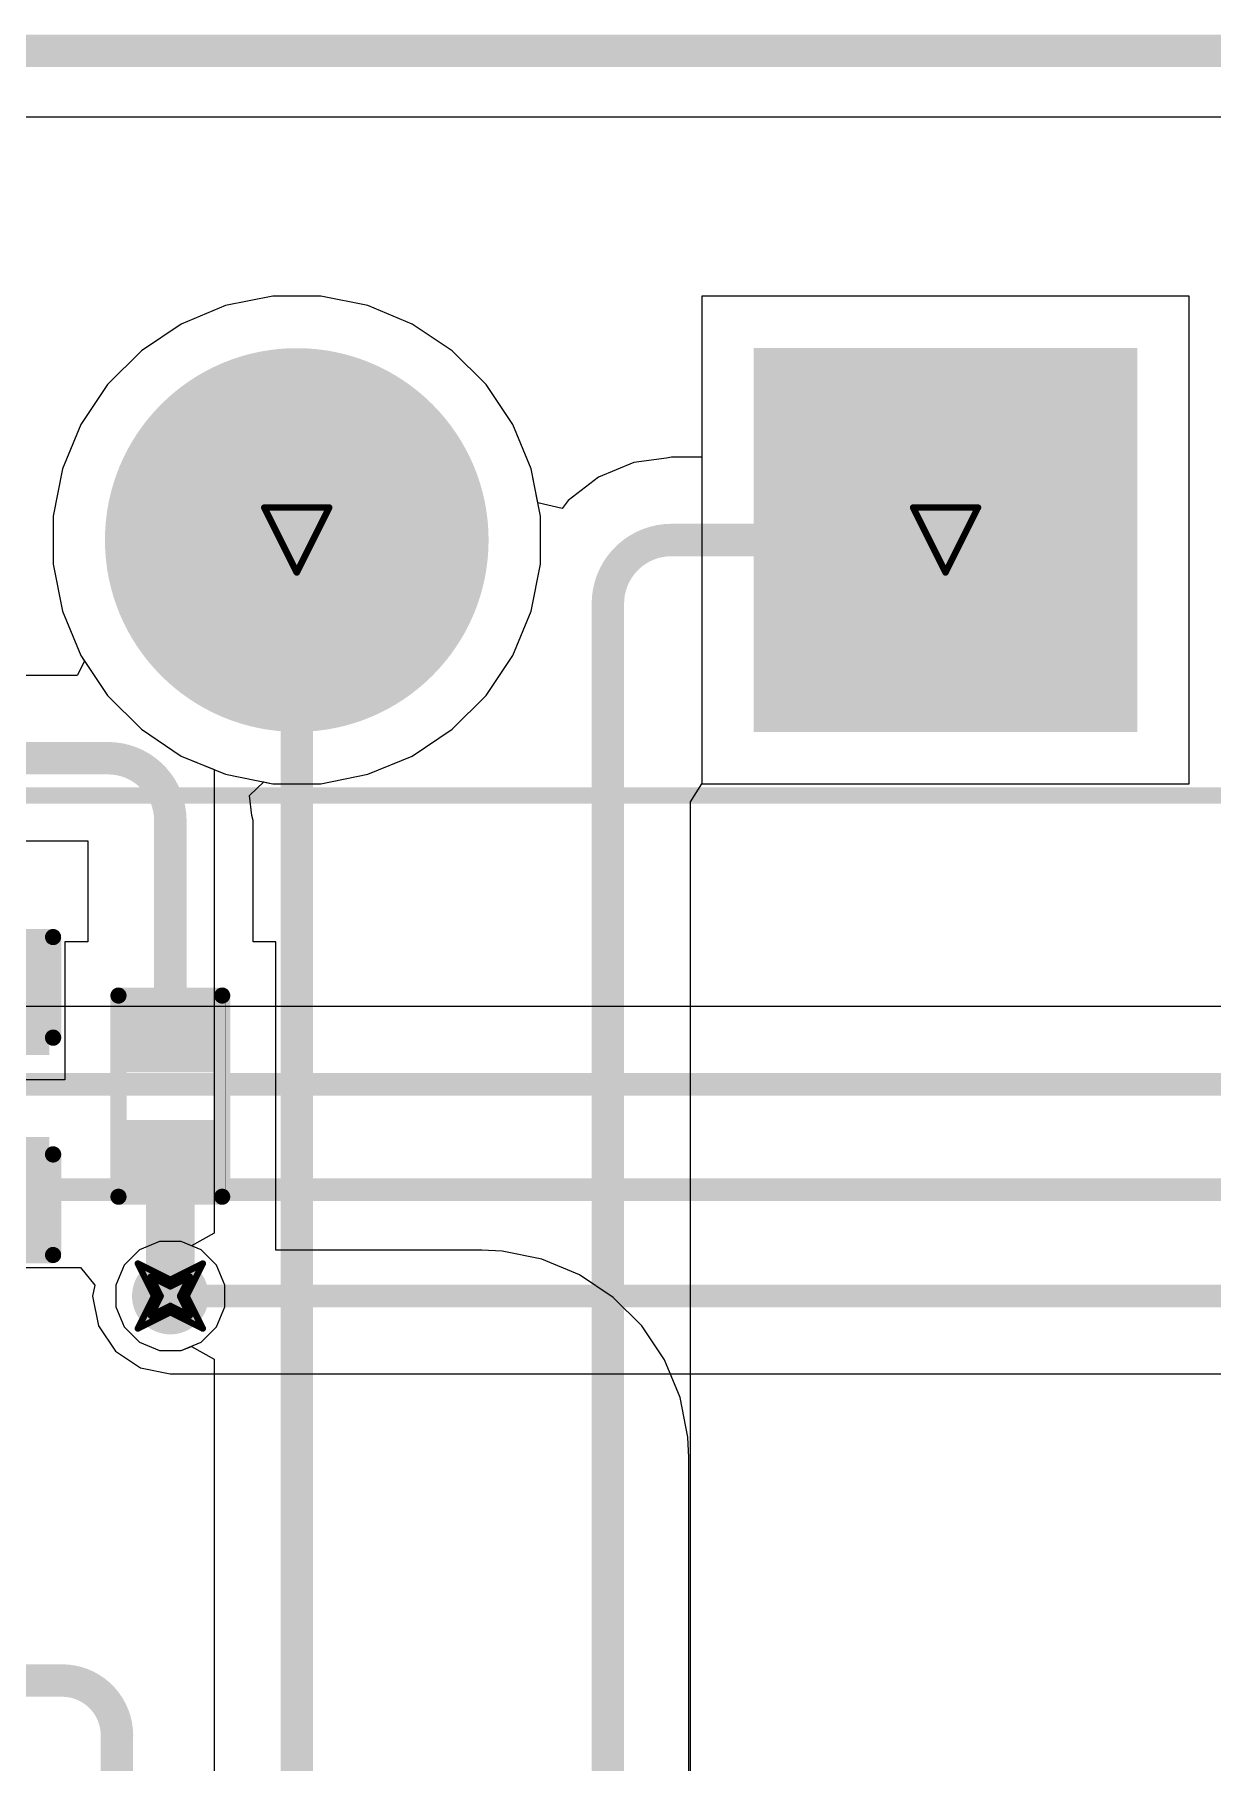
# Model space of a CAD drawing. Header units: inches. Extents: x -2 to 5376, y -4 to 5426.
# Drawn here: x 88.27 to 97.49, y 83.11 to 96.64 of the extents above; entities that cross this region are included whole.
import ezdxf

# ---------------------------------------------------------------- set-up
doc = ezdxf.new("R2010")
doc.units = ezdxf.units.IN
for name, color, linetype in [('Board Outline', 216, 'Continuous'), ('Bottom Layer', 5, 'Continuous'), ('Bottom Solder', 6, 'Continuous'), ('Drill Drawing', 1, 'Continuous'), ('Layer 1', 16, 'Continuous'), ('Layer 2', 76, 'Continuous'), ('Multi-Layer', 9, 'Continuous'), ('Pad Holes', 156, 'Continuous'), ('Top Layer', 1, 'Continuous'), ('Top Overlay', 2, 'Continuous'), ('Top Paste', 8, 'Continuous'), ('Top Solder', 216, 'Continuous'), ('Via Holes', 16, 'Continuous')]:
    doc.layers.add(name, color=color, linetype=linetype)

# ---------------------------------------------------------------- blocks, each defined once
blk = doc.blocks.new('R___0402_82')
at = {"layer": 'Top Layer'}
for points in [[(-0.699, -0.318), (-0.699, 0.318), (-0.241, 0.318), (-0.241, -0.318)], [(0.241, -0.318), (0.241, 0.318), (0.699, 0.318), (0.699, -0.318)]]:
    blk.add_hatch(color=1, dxfattribs=at).paths.add_polyline_path(points)
at = {"layer": 'Top Paste'}
for points in [[(-0.699, -0.318), (-0.699, 0.318), (-0.241, 0.318), (-0.241, -0.318)], [(0.241, -0.318), (0.241, 0.318), (0.699, 0.318), (0.699, -0.318)]]:
    blk.add_hatch(color=8, dxfattribs=at).paths.add_polyline_path(points)
at = {"layer": 'Top Solder'}
for points in [[(-0.754, -0.373), (-0.754, 0.373), (-0.186, 0.373), (-0.186, -0.373)], [(0.186, -0.373), (0.186, 0.373), (0.754, 0.373), (0.754, -0.373)]]:
    blk.add_hatch(color=216, dxfattribs=at).paths.add_polyline_path(points)
at = {"layer": 'Top Overlay'}
for points in [[(-0.787, 0.406, 0.127, 0.127, 0), (0.787, 0.406, 0.127, 0.127, 0)], [(-0.787, 0.406, 0.127, 0.127, 0), (-0.787, -0.406, 0.127, 0.127, 0)], [(0.787, 0.406, 0.127, 0.127, 0), (0.787, -0.406, 0.127, 0.127, 0)], [(-0.787, -0.406, 0.127, 0.127, 0), (0.787, -0.406, 0.127, 0.127, 0)], [(-0.813, -0.432, 0.00323, 0.00323, 0), (0.813, -0.432, 0.00323, 0.00323, 0)]]:
    blk.add_lwpolyline(points, format="xyseb", dxfattribs=at)
for points in [[(-0.819, 0.406, 0.0635, 0.0635, 1), (-0.756, 0.406, 0.0635, 0.0635, 1)], [(-0.819, 0.406, 0.0635, 0.0635, 1), (-0.756, 0.406, 0.0635, 0.0635, 1)], [(0.756, 0.406, 0.0635, 0.0635, 1), (0.819, 0.406, 0.0635, 0.0635, 1)], [(0.756, 0.406, 0.0635, 0.0635, 1), (0.819, 0.406, 0.0635, 0.0635, 1)], [(-0.819, -0.406, 0.0635, 0.0635, 1), (-0.756, -0.406, 0.0635, 0.0635, 1)], [(-0.819, -0.406, 0.0635, 0.0635, 1), (-0.756, -0.406, 0.0635, 0.0635, 1)], [(0.756, -0.406, 0.0635, 0.0635, 1), (0.819, -0.406, 0.0635, 0.0635, 1)], [(0.756, -0.406, 0.0635, 0.0635, 1), (0.819, -0.406, 0.0635, 0.0635, 1)], [(-0.814, -0.432, 0.00161, 0.00161, 1), (-0.812, -0.432, 0.00161, 0.00161, 1)], [(0.812, -0.432, 0.00161, 0.00161, 1), (0.814, -0.432, 0.00161, 0.00161, 1)]]:
    blk.add_lwpolyline(points, format="xyseb", close=True, dxfattribs=at)
blk = doc.blocks.new('C___0603_114')
at = {"layer": 'Top Layer'}
for points in [[(-0.381, 0.445), (-0.381, -0.445), (-1.143, -0.445), (-1.143, 0.445)], [(1.143, 0.445), (1.143, -0.445), (0.381, -0.445), (0.381, 0.445)]]:
    blk.add_hatch(color=1, dxfattribs=at).paths.add_polyline_path(points)
at = {"layer": 'Top Paste'}
for points in [[(-0.381, 0.445), (-0.381, -0.445), (-1.143, -0.445), (-1.143, 0.445)], [(1.143, 0.445), (1.143, -0.445), (0.381, -0.445), (0.381, 0.445)]]:
    blk.add_hatch(color=8, dxfattribs=at).paths.add_polyline_path(points)
at = {"layer": 'Top Solder'}
for points in [[(-0.321, 0.504), (-0.321, -0.504), (-1.203, -0.504), (-1.203, 0.504)], [(1.203, 0.504), (1.203, -0.504), (0.321, -0.504), (0.321, 0.504)]]:
    blk.add_hatch(color=216, dxfattribs=at).paths.add_polyline_path(points)
at = {"layer": 'Top Overlay'}
for points in [[(-1.245, -0.533, 0.127, 0.127, 0), (-1.245, 0.533, 0.127, 0.127, 0)], [(-0.457, 0.533, 0.127, 0.127, 0), (-1.245, 0.533, 0.127, 0.127, 0)], [(1.245, 0.533, 0.127, 0.127, 0), (0.457, 0.533, 0.127, 0.127, 0)], [(1.245, -0.533, 0.127, 0.127, 0), (1.245, 0.533, 0.127, 0.127, 0)], [(-0.457, -0.533, 0.127, 0.127, 0), (-1.245, -0.533, 0.127, 0.127, 0)], [(1.245, -0.533, 0.127, 0.127, 0), (0.457, -0.533, 0.127, 0.127, 0)]]:
    blk.add_lwpolyline(points, format="xyseb", dxfattribs=at)
for points in [[(-1.276, 0.533, 0.0635, 0.0635, 1), (-1.213, 0.533, 0.0635, 0.0635, 1)], [(-1.276, 0.533, 0.0635, 0.0635, 1), (-1.213, 0.533, 0.0635, 0.0635, 1)], [(-0.489, 0.533, 0.0635, 0.0635, 1), (-0.425, 0.533, 0.0635, 0.0635, 1)], [(0.425, 0.533, 0.0635, 0.0635, 1), (0.489, 0.533, 0.0635, 0.0635, 1)], [(1.213, 0.533, 0.0635, 0.0635, 1), (1.276, 0.533, 0.0635, 0.0635, 1)], [(1.213, 0.533, 0.0635, 0.0635, 1), (1.276, 0.533, 0.0635, 0.0635, 1)], [(-1.276, -0.533, 0.0635, 0.0635, 1), (-1.213, -0.533, 0.0635, 0.0635, 1)], [(-1.276, -0.533, 0.0635, 0.0635, 1), (-1.213, -0.533, 0.0635, 0.0635, 1)], [(-0.489, -0.533, 0.0635, 0.0635, 1), (-0.425, -0.533, 0.0635, 0.0635, 1)], [(0.425, -0.533, 0.0635, 0.0635, 1), (0.489, -0.533, 0.0635, 0.0635, 1)], [(1.213, -0.533, 0.0635, 0.0635, 1), (1.276, -0.533, 0.0635, 0.0635, 1)], [(1.213, -0.533, 0.0635, 0.0635, 1), (1.276, -0.533, 0.0635, 0.0635, 1)]]:
    blk.add_lwpolyline(points, format="xyseb", close=True, dxfattribs=at)
blk = doc.blocks.new('DB2ERM_5_08_12P_GN_128')
at = {"layer": 'Bottom Layer'}
blk.add_hatch(color=5, dxfattribs=at).paths.add_polyline_path([(-29.34, 1.4), (-26.54, 1.4), (-26.54, -1.4), (-29.34, -1.4)])
h = blk.add_hatch(color=5, dxfattribs=at)
edge = h.paths.add_edge_path()
edge.add_arc((-22.86, 0), 1.4, 0, 360)
at = {"layer": 'Bottom Solder'}
blk.add_hatch(color=6, dxfattribs=at).paths.add_polyline_path([(-29.442, 1.502), (-26.438, 1.502), (-26.438, -1.502), (-29.442, -1.502)])
h = blk.add_hatch(color=6, dxfattribs=at)
edge = h.paths.add_edge_path()
edge.add_arc((-22.86, 0), 1.502, 0, 360)
at = {"layer": 'Layer 1'}
blk.add_hatch(color=16, dxfattribs=at).paths.add_polyline_path([(-29.34, 1.4), (-26.54, 1.4), (-26.54, -1.4), (-29.34, -1.4)])
h = blk.add_hatch(color=16, dxfattribs=at)
edge = h.paths.add_edge_path()
edge.add_arc((-22.86, 0), 1.4, 0, 360)
at = {"layer": 'Layer 2'}
blk.add_hatch(color=76, dxfattribs=at).paths.add_polyline_path([(-29.34, 1.4), (-26.54, 1.4), (-26.54, -1.4), (-29.34, -1.4)])
h = blk.add_hatch(color=76, dxfattribs=at)
edge = h.paths.add_edge_path()
edge.add_arc((-22.86, 0), 1.4, 0, 360)
at = {"layer": 'Multi-Layer'}
blk.add_hatch(color=9, dxfattribs=at).paths.add_polyline_path([(-29.34, 1.4), (-26.54, 1.4), (-26.54, -1.4), (-29.34, -1.4)])
h = blk.add_hatch(color=9, dxfattribs=at)
edge = h.paths.add_edge_path()
edge.add_arc((-22.86, 0), 1.4, 0, 360)
at = {"layer": 'Pad Holes'}
h = blk.add_hatch(color=7, dxfattribs=at)
edge = h.paths.add_edge_path()
edge.add_arc((-27.94, 0), 0.95, 0, 360)
h = blk.add_hatch(color=7, dxfattribs=at)
edge = h.paths.add_edge_path()
edge.add_arc((-22.86, 0), 0.95, 0, 360)
at = {"layer": 'Top Layer'}
blk.add_hatch(color=1, dxfattribs=at).paths.add_polyline_path([(-29.34, 1.4), (-26.54, 1.4), (-26.54, -1.4), (-29.34, -1.4)])
h = blk.add_hatch(color=1, dxfattribs=at)
edge = h.paths.add_edge_path()
edge.add_arc((-22.86, 0), 1.4, 0, 360)
at = {"layer": 'Top Solder'}
blk.add_hatch(color=216, dxfattribs=at).paths.add_polyline_path([(-29.442, 1.502), (-26.438, 1.502), (-26.438, -1.502), (-29.442, -1.502)])
h = blk.add_hatch(color=216, dxfattribs=at)
edge = h.paths.add_edge_path()
edge.add_arc((-22.86, 0), 1.502, 0, 360)
at = {"layer": 'Top Overlay'}
blk.add_lwpolyline([(35.636, 2, 0.127, 0.127, 0), (-35.636, 2, 0.127, 0.127, 0)], format="xyseb", dxfattribs=at)

msp = doc.modelspace()

# ---------------------------------------------------------------- hatches: boundary and pattern name
at = {"layer": 'Bottom Layer'}
h = msp.add_hatch(color=5, dxfattribs=at)
edge = h.paths.add_edge_path()
edge.add_arc((89.335, 86.76), 0.3, 0, 360)
at = {"layer": 'Layer 1'}
h = msp.add_hatch(color=16, dxfattribs=at)
edge = h.paths.add_edge_path()
edge.add_arc((89.335, 86.76), 0.3, 0, 360)
at = {"layer": 'Layer 2'}
h = msp.add_hatch(color=76, dxfattribs=at)
edge = h.paths.add_edge_path()
edge.add_arc((89.335, 86.76), 0.3, 0, 360)
at = {"layer": 'Top Layer'}
h = msp.add_hatch(color=1, dxfattribs=at)
edge = h.paths.add_edge_path()
edge.add_arc((89.335, 86.76), 0.3, 0, 360)
at = {"layer": 'Via Holes'}
h = msp.add_hatch(color=7, dxfattribs=at)
edge = h.paths.add_edge_path()
edge.add_arc((89.335, 86.76), 0.15, 0, 360)

# ---------------------------------------------------------------- linework, layer by layer
at = {"layer": 'Board Outline'}
msp.add_lwpolyline([(1.478, 96.509, 0.254, 0.254, 0), (135.382, 96.509, 0.254, 0.254, 0)], format="xyseb", dxfattribs=at)
at = {"layer": 'Bottom Layer'}
for p, q in [((29.972, 95.991), (109.054, 95.991)), ((90.137, 94.587), (89.768, 94.514)), ((90.513, 94.587), (90.137, 94.587)), ((90.882, 94.514), (90.513, 94.587)), ((97.313, 94.587), (93.497, 94.587)), ((93.497, 94.587), (93.497, 93.327)), ((97.313, 90.771), (97.313, 94.587)), ((89.768, 94.514), (89.421, 94.37)), ((91.229, 94.37), (90.882, 94.514)), ((89.421, 94.37), (89.109, 94.161)), ((91.541, 94.161), (91.229, 94.37)), ((89.109, 94.161), (88.843, 93.896)), ((91.807, 93.896), (91.541, 94.161)), ((88.843, 93.896), (88.634, 93.583)), ((92.016, 93.583), (91.807, 93.896)), ((88.634, 93.583), (88.49, 93.236)), ((92.16, 93.236), (92.016, 93.583)), ((88.49, 93.236), (88.417, 92.867)), ((92.212, 92.97), (92.16, 93.236)), ((92.963, 93.285), (92.688, 93.171)), ((93.22, 93.319), (92.963, 93.285)), ((93.259, 93.327), (93.22, 93.319)), ((93.497, 93.327), (93.259, 93.327)), ((92.688, 93.171), (92.451, 92.989)), ((92.403, 92.926), (92.212, 92.97)), ((92.451, 92.989), (92.403, 92.926)), ((88.417, 92.867), (88.417, 92.491)), ((88.417, 92.491), (88.49, 92.123)), ((88.49, 92.123), (88.634, 91.775)), ((88.634, 91.775), (88.843, 91.463)), ((88.843, 91.463), (89.109, 91.197)), ((89.109, 91.197), (89.421, 90.988)), ((89.421, 90.988), (89.678, 90.882)), ((89.678, 90.882), (89.678, 87.253)), ((93.408, 90.63), (93.497, 90.771)), ((93.497, 90.771), (97.313, 90.771)), ((93.408, 81.89), (93.408, 90.63)), ((89.678, 87.253), (89.5, 87.153)), ((89.093, 87.122), (88.973, 87.001)), ((89.25, 87.187), (89.093, 87.122)), ((89.42, 87.187), (89.25, 87.187)), ((89.5, 87.153), (89.42, 87.187)), ((88.973, 87.001), (88.908, 86.844)), ((88.908, 86.844), (88.908, 86.675)), ((88.908, 86.675), (88.973, 86.518)), ((88.973, 86.518), (89.093, 86.398)), ((89.093, 86.398), (89.25, 86.333)), ((89.25, 86.333), (89.42, 86.333)), ((89.42, 86.333), (89.5, 86.366)), ((89.5, 86.366), (89.678, 86.266)), ((89.678, 86.266), (89.678, 82.508))]:
    msp.add_line(p, q, dxfattribs=at)
for points in [[(90.325, 82.341, 0.254, 0.254, 0), (90.325, 92.679, 0.254, 0.254, 0)], [(92.761, 92.181, 0.254, 0.254, -0.414214), (93.259, 92.679, 0.254, 0.254, 0)], [(93.259, 92.679, 0.254, 0.254, 0), (95.405, 92.679, 0.254, 0.254, 0)], [(92.761, 81.89, 0.254, 0.254, 0), (92.761, 92.181, 0.254, 0.254, 0)]]:
    msp.add_lwpolyline(points, format="xyseb", dxfattribs=at)
for points in [[(90.262, 92.679, 0.127, 0.127, 1), (90.389, 92.679, 0.127, 0.127, 1)], [(93.196, 92.679, 0.127, 0.127, 1), (93.323, 92.679, 0.127, 0.127, 1)], [(93.196, 92.679, 0.127, 0.127, 1), (93.323, 92.679, 0.127, 0.127, 1)], [(95.342, 92.679, 0.127, 0.127, 1), (95.469, 92.679, 0.127, 0.127, 1)], [(92.697, 92.181, 0.127, 0.127, 1), (92.824, 92.181, 0.127, 0.127, 1)], [(92.697, 92.181, 0.127, 0.127, 1), (92.824, 92.181, 0.127, 0.127, 1)]]:
    msp.add_lwpolyline(points, format="xyseb", close=True, dxfattribs=at)
at = {"layer": 'Drill Drawing'}
for points in [[(90.071, 92.933, 0.0508, 0.0508, 0), (90.579, 92.933, 0.0508, 0.0508, 0)], [(90.071, 92.933, 0.0508, 0.0508, 0), (90.325, 92.425, 0.0508, 0.0508, 0)], [(90.325, 92.425, 0.0508, 0.0508, 0), (90.579, 92.933, 0.0508, 0.0508, 0)], [(95.151, 92.933, 0.0508, 0.0508, 0), (95.659, 92.933, 0.0508, 0.0508, 0)], [(95.151, 92.933, 0.0508, 0.0508, 0), (95.405, 92.425, 0.0508, 0.0508, 0)], [(95.405, 92.425, 0.0508, 0.0508, 0), (95.659, 92.933, 0.0508, 0.0508, 0)], [(89.081, 87.014, 0.0508, 0.0508, 0), (89.335, 86.887, 0.0508, 0.0508, 0)], [(89.081, 87.014, 0.0508, 0.0508, 0), (89.208, 86.76, 0.0508, 0.0508, 0)], [(89.335, 86.887, 0.0508, 0.0508, 0), (89.589, 87.014, 0.0508, 0.0508, 0)], [(89.462, 86.76, 0.0508, 0.0508, 0), (89.589, 87.014, 0.0508, 0.0508, 0)], [(89.183, 86.912, 0.0508, 0.0508, 0), (89.335, 86.836, 0.0508, 0.0508, 0)], [(89.183, 86.912, 0.0508, 0.0508, 0), (89.259, 86.76, 0.0508, 0.0508, 0)], [(89.335, 86.836, 0.0508, 0.0508, 0), (89.487, 86.912, 0.0508, 0.0508, 0)], [(89.411, 86.76, 0.0508, 0.0508, 0), (89.487, 86.912, 0.0508, 0.0508, 0)], [(89.081, 86.506, 0.0508, 0.0508, 0), (89.208, 86.76, 0.0508, 0.0508, 0)], [(89.183, 86.607, 0.0508, 0.0508, 0), (89.259, 86.76, 0.0508, 0.0508, 0)], [(89.411, 86.76, 0.0508, 0.0508, 0), (89.487, 86.607, 0.0508, 0.0508, 0)], [(89.462, 86.76, 0.0508, 0.0508, 0), (89.589, 86.506, 0.0508, 0.0508, 0)], [(89.081, 86.506, 0.0508, 0.0508, 0), (89.335, 86.633, 0.0508, 0.0508, 0)], [(89.183, 86.607, 0.0508, 0.0508, 0), (89.335, 86.683, 0.0508, 0.0508, 0)], [(89.335, 86.683, 0.0508, 0.0508, 0), (89.487, 86.607, 0.0508, 0.0508, 0)], [(89.335, 86.633, 0.0508, 0.0508, 0), (89.589, 86.506, 0.0508, 0.0508, 0)]]:
    msp.add_lwpolyline(points, format="xyseb", dxfattribs=at)
for points in [[(90.058, 92.933, 0.0254, 0.0254, 1), (90.084, 92.933, 0.0254, 0.0254, 1)], [(90.058, 92.933, 0.0254, 0.0254, 1), (90.084, 92.933, 0.0254, 0.0254, 1)], [(90.566, 92.933, 0.0254, 0.0254, 1), (90.592, 92.933, 0.0254, 0.0254, 1)], [(90.566, 92.933, 0.0254, 0.0254, 1), (90.592, 92.933, 0.0254, 0.0254, 1)], [(95.138, 92.933, 0.0254, 0.0254, 1), (95.164, 92.933, 0.0254, 0.0254, 1)], [(95.138, 92.933, 0.0254, 0.0254, 1), (95.164, 92.933, 0.0254, 0.0254, 1)], [(95.646, 92.933, 0.0254, 0.0254, 1), (95.672, 92.933, 0.0254, 0.0254, 1)], [(95.646, 92.933, 0.0254, 0.0254, 1), (95.672, 92.933, 0.0254, 0.0254, 1)], [(90.312, 92.425, 0.0254, 0.0254, 1), (90.338, 92.425, 0.0254, 0.0254, 1)], [(90.312, 92.425, 0.0254, 0.0254, 1), (90.338, 92.425, 0.0254, 0.0254, 1)], [(95.392, 92.425, 0.0254, 0.0254, 1), (95.418, 92.425, 0.0254, 0.0254, 1)], [(95.392, 92.425, 0.0254, 0.0254, 1), (95.418, 92.425, 0.0254, 0.0254, 1)], [(89.068, 87.014, 0.0254, 0.0254, 1), (89.094, 87.014, 0.0254, 0.0254, 1)], [(89.068, 87.014, 0.0254, 0.0254, 1), (89.094, 87.014, 0.0254, 0.0254, 1)], [(89.576, 87.014, 0.0254, 0.0254, 1), (89.602, 87.014, 0.0254, 0.0254, 1)], [(89.576, 87.014, 0.0254, 0.0254, 1), (89.602, 87.014, 0.0254, 0.0254, 1)], [(89.17, 86.912, 0.0254, 0.0254, 1), (89.195, 86.912, 0.0254, 0.0254, 1)], [(89.17, 86.912, 0.0254, 0.0254, 1), (89.195, 86.912, 0.0254, 0.0254, 1)], [(89.322, 86.887, 0.0254, 0.0254, 1), (89.348, 86.887, 0.0254, 0.0254, 1)], [(89.322, 86.887, 0.0254, 0.0254, 1), (89.348, 86.887, 0.0254, 0.0254, 1)], [(89.322, 86.836, 0.0254, 0.0254, 1), (89.348, 86.836, 0.0254, 0.0254, 1)], [(89.322, 86.836, 0.0254, 0.0254, 1), (89.348, 86.836, 0.0254, 0.0254, 1)], [(89.475, 86.912, 0.0254, 0.0254, 1), (89.5, 86.912, 0.0254, 0.0254, 1)], [(89.475, 86.912, 0.0254, 0.0254, 1), (89.5, 86.912, 0.0254, 0.0254, 1)], [(89.195, 86.76, 0.0254, 0.0254, 1), (89.221, 86.76, 0.0254, 0.0254, 1)], [(89.195, 86.76, 0.0254, 0.0254, 1), (89.221, 86.76, 0.0254, 0.0254, 1)], [(89.246, 86.76, 0.0254, 0.0254, 1), (89.272, 86.76, 0.0254, 0.0254, 1)], [(89.246, 86.76, 0.0254, 0.0254, 1), (89.272, 86.76, 0.0254, 0.0254, 1)], [(89.399, 86.76, 0.0254, 0.0254, 1), (89.424, 86.76, 0.0254, 0.0254, 1)], [(89.399, 86.76, 0.0254, 0.0254, 1), (89.424, 86.76, 0.0254, 0.0254, 1)], [(89.449, 86.76, 0.0254, 0.0254, 1), (89.475, 86.76, 0.0254, 0.0254, 1)], [(89.449, 86.76, 0.0254, 0.0254, 1), (89.475, 86.76, 0.0254, 0.0254, 1)], [(89.17, 86.607, 0.0254, 0.0254, 1), (89.195, 86.607, 0.0254, 0.0254, 1)], [(89.17, 86.607, 0.0254, 0.0254, 1), (89.195, 86.607, 0.0254, 0.0254, 1)], [(89.322, 86.683, 0.0254, 0.0254, 1), (89.348, 86.683, 0.0254, 0.0254, 1)], [(89.322, 86.683, 0.0254, 0.0254, 1), (89.348, 86.683, 0.0254, 0.0254, 1)], [(89.322, 86.633, 0.0254, 0.0254, 1), (89.348, 86.633, 0.0254, 0.0254, 1)], [(89.322, 86.633, 0.0254, 0.0254, 1), (89.348, 86.633, 0.0254, 0.0254, 1)], [(89.475, 86.607, 0.0254, 0.0254, 1), (89.5, 86.607, 0.0254, 0.0254, 1)], [(89.475, 86.607, 0.0254, 0.0254, 1), (89.5, 86.607, 0.0254, 0.0254, 1)], [(89.068, 86.506, 0.0254, 0.0254, 1), (89.094, 86.506, 0.0254, 0.0254, 1)], [(89.068, 86.506, 0.0254, 0.0254, 1), (89.094, 86.506, 0.0254, 0.0254, 1)], [(89.576, 86.506, 0.0254, 0.0254, 1), (89.602, 86.506, 0.0254, 0.0254, 1)], [(89.576, 86.506, 0.0254, 0.0254, 1), (89.602, 86.506, 0.0254, 0.0254, 1)]]:
    msp.add_lwpolyline(points, format="xyseb", close=True, dxfattribs=at)
at = {"layer": 'Layer 1'}
for p, q in [((3.797, 95.991), (109.054, 95.991)), ((90.137, 94.587), (89.768, 94.514)), ((90.513, 94.587), (90.137, 94.587)), ((90.882, 94.514), (90.513, 94.587)), ((97.313, 94.587), (93.497, 94.587)), ((93.497, 94.587), (93.497, 90.771)), ((97.313, 90.771), (97.313, 94.587)), ((89.768, 94.514), (89.421, 94.37)), ((91.229, 94.37), (90.882, 94.514)), ((89.421, 94.37), (89.109, 94.161)), ((91.541, 94.161), (91.229, 94.37)), ((89.109, 94.161), (88.843, 93.896)), ((91.807, 93.896), (91.541, 94.161)), ((88.843, 93.896), (88.634, 93.583)), ((92.016, 93.583), (91.807, 93.896)), ((88.634, 93.583), (88.49, 93.236)), ((92.16, 93.236), (92.016, 93.583)), ((88.49, 93.236), (88.417, 92.867)), ((92.233, 92.867), (92.16, 93.236)), ((88.417, 92.867), (88.417, 92.491)), ((92.233, 92.491), (92.233, 92.867)), ((88.417, 92.491), (88.49, 92.123)), ((92.16, 92.123), (92.233, 92.491)), ((88.49, 92.123), (88.634, 91.775)), ((92.016, 91.775), (92.16, 92.123)), ((88.634, 91.775), (88.843, 91.463)), ((91.807, 91.463), (92.016, 91.775)), ((88.843, 91.463), (89.109, 91.197)), ((91.541, 91.197), (91.807, 91.463)), ((89.109, 91.197), (89.421, 90.988)), ((91.229, 90.988), (91.541, 91.197)), ((89.421, 90.988), (89.768, 90.845)), ((90.882, 90.845), (91.229, 90.988)), ((89.768, 90.845), (90.137, 90.771)), ((90.137, 90.771), (90.513, 90.771)), ((90.513, 90.771), (90.882, 90.845)), ((93.497, 90.771), (97.313, 90.771)), ((104.902, 89.026), (49.18, 89.026)), ((85.503, 86.983), (88.631, 86.983)), ((88.631, 86.983), (88.744, 86.846)), ((88.744, 86.846), (88.726, 86.76)), ((88.726, 86.76), (88.773, 86.527)), ((88.773, 86.527), (88.905, 86.329)), ((88.905, 86.329), (89.102, 86.197)), ((89.102, 86.197), (89.335, 86.151)), ((89.335, 86.151), (103.735, 86.151))]:
    msp.add_line(p, q, dxfattribs=at)
for points in [[(49.18, 88.417, 0.178, 0.178, 0), (104.902, 88.417, 0.178, 0.178, 0)], [(69.392, 87.592, 0.178, 0.178, 0), (104.407, 87.592, 0.178, 0.178, 0)], [(89.335, 86.76, 0.178, 0.178, 0), (103.817, 86.76, 0.178, 0.178, 0)]]:
    msp.add_lwpolyline(points, format="xyseb", dxfattribs=at)
msp.add_lwpolyline([(89.291, 86.76, 0.0889, 0.0889, 1), (89.38, 86.76, 0.0889, 0.0889, 1)], format="xyseb", close=True, dxfattribs=at)
at = {"layer": 'Layer 2'}
for p, q in [((3.797, 95.991), (109.054, 95.991)), ((90.137, 94.587), (89.768, 94.514)), ((90.513, 94.587), (90.137, 94.587)), ((90.882, 94.514), (90.513, 94.587)), ((97.313, 94.587), (93.497, 94.587)), ((93.497, 94.587), (93.497, 90.771)), ((97.313, 90.771), (97.313, 94.587)), ((89.768, 94.514), (89.421, 94.37)), ((91.229, 94.37), (90.882, 94.514)), ((89.421, 94.37), (89.109, 94.161)), ((91.541, 94.161), (91.229, 94.37)), ((89.109, 94.161), (88.843, 93.896)), ((91.807, 93.896), (91.541, 94.161)), ((88.843, 93.896), (88.634, 93.583)), ((92.016, 93.583), (91.807, 93.896)), ((88.634, 93.583), (88.49, 93.236)), ((92.16, 93.236), (92.016, 93.583)), ((88.49, 93.236), (88.417, 92.867)), ((92.233, 92.867), (92.16, 93.236)), ((88.417, 92.867), (88.417, 92.491)), ((92.233, 92.491), (92.233, 92.867)), ((88.417, 92.491), (88.49, 92.123)), ((92.16, 92.123), (92.233, 92.491)), ((88.49, 92.123), (88.634, 91.775)), ((92.016, 91.775), (92.16, 92.123)), ((88.634, 91.775), (88.843, 91.463)), ((91.807, 91.463), (92.016, 91.775)), ((88.843, 91.463), (89.109, 91.197)), ((91.541, 91.197), (91.807, 91.463)), ((89.109, 91.197), (89.421, 90.988)), ((91.229, 90.988), (91.541, 91.197)), ((89.421, 90.988), (89.768, 90.845)), ((90.882, 90.845), (91.229, 90.988)), ((89.768, 90.845), (90.137, 90.771)), ((90.137, 90.771), (90.513, 90.771)), ((90.513, 90.771), (90.882, 90.845)), ((93.497, 90.771), (97.313, 90.771)), ((89.093, 87.122), (88.973, 87.001)), ((89.25, 87.187), (89.093, 87.122)), ((89.42, 87.187), (89.25, 87.187)), ((89.577, 87.122), (89.42, 87.187)), ((89.697, 87.001), (89.577, 87.122)), ((88.973, 87.001), (88.908, 86.844)), ((89.762, 86.844), (89.697, 87.001)), ((88.908, 86.844), (88.908, 86.675)), ((89.762, 86.675), (89.762, 86.844)), ((88.908, 86.675), (88.973, 86.518)), ((89.697, 86.518), (89.762, 86.675)), ((88.973, 86.518), (89.093, 86.398)), ((89.577, 86.398), (89.697, 86.518)), ((89.093, 86.398), (89.25, 86.333)), ((89.25, 86.333), (89.42, 86.333)), ((89.42, 86.333), (89.577, 86.398))]:
    msp.add_line(p, q, dxfattribs=at)
at = {"layer": 'Top Layer'}
for p, q in [((24.765, 95.991), (107.265, 95.991)), ((90.137, 94.587), (89.768, 94.514)), ((90.513, 94.587), (90.137, 94.587)), ((90.882, 94.514), (90.513, 94.587)), ((97.313, 94.587), (93.497, 94.587)), ((93.497, 94.587), (93.497, 90.771)), ((97.313, 90.771), (97.313, 94.587)), ((89.768, 94.514), (89.421, 94.37)), ((91.229, 94.37), (90.882, 94.514)), ((89.421, 94.37), (89.109, 94.161)), ((91.541, 94.161), (91.229, 94.37)), ((89.109, 94.161), (88.843, 93.896)), ((91.807, 93.896), (91.541, 94.161)), ((88.843, 93.896), (88.634, 93.583)), ((92.016, 93.583), (91.807, 93.896)), ((88.634, 93.583), (88.49, 93.236)), ((92.16, 93.236), (92.016, 93.583)), ((88.49, 93.236), (88.417, 92.867)), ((92.233, 92.867), (92.16, 93.236)), ((88.417, 92.867), (88.417, 92.491)), ((92.233, 92.491), (92.233, 92.867)), ((88.417, 92.491), (88.49, 92.123)), ((92.16, 92.123), (92.233, 92.491)), ((88.49, 92.123), (88.634, 91.775)), ((92.016, 91.775), (92.16, 92.123)), ((88.664, 91.73), (88.605, 91.618)), ((88.634, 91.775), (88.664, 91.73)), ((91.807, 91.463), (92.016, 91.775)), ((88.605, 91.618), (86.984, 91.618)), ((91.541, 91.197), (91.807, 91.463)), ((91.229, 90.988), (91.541, 91.197)), ((90.882, 90.845), (91.229, 90.988)), ((89.954, 90.678), (90.068, 90.785)), ((90.068, 90.785), (90.137, 90.771)), ((90.137, 90.771), (90.513, 90.771)), ((90.513, 90.771), (90.882, 90.845)), ((93.497, 90.771), (97.313, 90.771)), ((89.974, 90.523), (89.954, 90.678)), ((89.983, 90.482), (89.974, 90.523)), ((89.983, 89.532), (89.983, 90.482)), ((87.12, 90.323), (88.688, 90.323)), ((88.688, 90.323), (88.688, 89.532)), ((88.688, 89.532), (88.51, 89.532)), ((88.51, 89.532), (88.51, 88.453)), ((90.161, 89.532), (89.983, 89.532)), ((90.161, 88.058), (90.161, 89.532)), ((88.51, 88.453), (87.425, 88.453)), ((90.161, 87.119), (90.161, 88.058)), ((91.774, 87.119), (90.161, 87.119)), ((91.933, 87.111), (91.774, 87.119)), ((92.244, 87.049), (91.933, 87.111)), ((92.538, 86.927), (92.244, 87.049)), ((92.803, 86.75), (92.538, 86.927)), ((93.028, 86.526), (92.803, 86.75)), ((93.204, 86.261), (93.028, 86.526)), ((93.326, 85.967), (93.204, 86.261)), ((93.388, 85.655), (93.326, 85.967)), ((93.396, 85.496), (93.388, 85.655)), ((93.396, 48.643), (93.396, 85.496))]:
    msp.add_line(p, q, dxfattribs=at)
for points in [[(86.971, 90.971, 0.254, 0.254, 0), (88.847, 90.971, 0.254, 0.254, 0)], [(88.847, 90.971, 0.254, 0.254, -0.414214), (89.335, 90.482, 0.254, 0.254, 0)], [(89.335, 88.795, 0.254, 0.254, 0), (89.335, 90.482, 0.254, 0.254, 0)], [(89.335, 86.76, 0.381, 0.381, 0), (89.335, 87.855, 0.381, 0.381, 0)], [(84.15, 83.75, 0.254, 0.254, 0), (88.488, 83.75, 0.254, 0.254, 0)], [(88.488, 83.75, 0.254, 0.254, -0.414214), (88.917, 83.32, 0.254, 0.254, 0)], [(88.917, 50.709, 0.254, 0.254, 0), (88.917, 83.32, 0.254, 0.254, 0)]]:
    msp.add_lwpolyline(points, format="xyseb", dxfattribs=at)
for points in [[(88.783, 90.971, 0.127, 0.127, 1), (88.91, 90.971, 0.127, 0.127, 1)], [(88.783, 90.971, 0.127, 0.127, 1), (88.91, 90.971, 0.127, 0.127, 1)], [(89.272, 90.482, 0.127, 0.127, 1), (89.399, 90.482, 0.127, 0.127, 1)], [(89.272, 90.482, 0.127, 0.127, 1), (89.399, 90.482, 0.127, 0.127, 1)], [(89.272, 88.795, 0.127, 0.127, 1), (89.399, 88.795, 0.127, 0.127, 1)], [(89.24, 87.855, 0.191, 0.191, 1), (89.43, 87.855, 0.191, 0.191, 1)], [(89.24, 86.76, 0.191, 0.191, 1), (89.43, 86.76, 0.191, 0.191, 1)], [(88.424, 83.75, 0.127, 0.127, 1), (88.551, 83.75, 0.127, 0.127, 1)], [(88.424, 83.75, 0.127, 0.127, 1), (88.551, 83.75, 0.127, 0.127, 1)], [(88.854, 83.32, 0.127, 0.127, 1), (88.981, 83.32, 0.127, 0.127, 1)], [(88.854, 83.32, 0.127, 0.127, 1), (88.981, 83.32, 0.127, 0.127, 1)]]:
    msp.add_lwpolyline(points, format="xyseb", close=True, dxfattribs=at)

# ---------------------------------------------------------------- block references
for name, p, rotation in [('DB2ERM_5_08_12P_GN_128', (67.465, 92.679), 180), ('C___0603_114', (87.884, 88.326), 270), ('R___0402_82', (89.335, 88.325), 90)]:
    msp.add_blockref(name, p, dxfattribs=dict(rotation=rotation))

doc.saveas('drawing.dxf')
